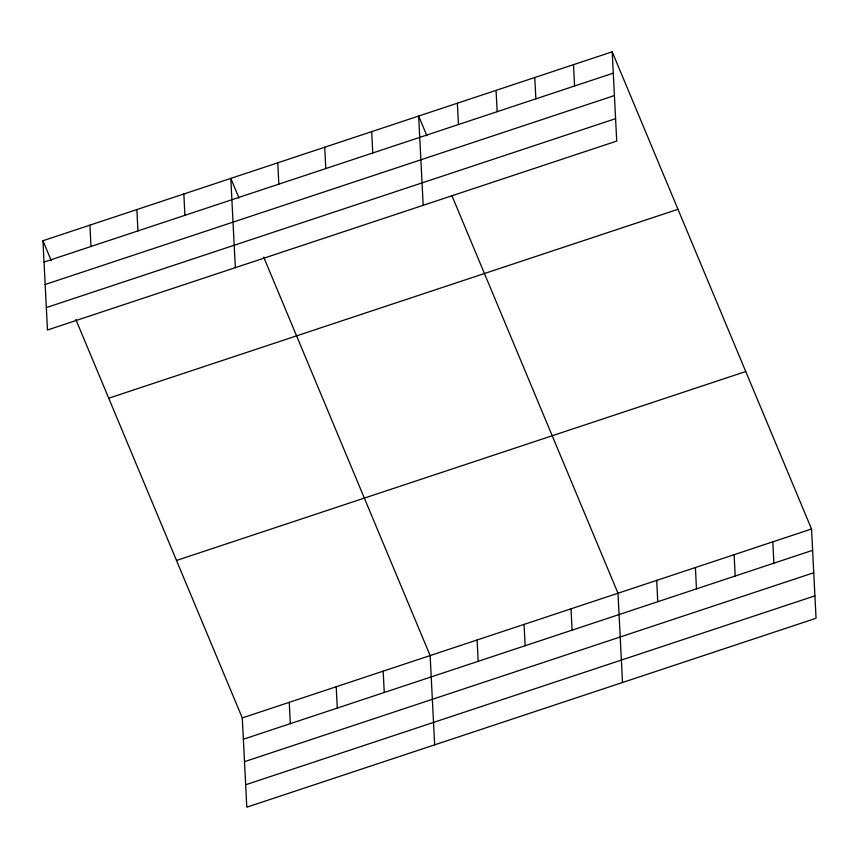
<?xml version="1.0" encoding="UTF-8"?>
<svg xmlns="http://www.w3.org/2000/svg" width="859" height="859" viewBox="0 0 859 859"><rect width="100%" height="100%" fill="white"/><g stroke="black" fill="none" stroke-linecap="round" stroke-linejoin="round"><path stroke-width="1.29" d="M612.199 51.819L616.719 141.08L47.47 330.006L42.95 240.735L612.199 51.819L811.53 528.994L816.05 618.265L246.801 807.181L242.281 717.92L75.839 319.473M44.034 262.07L613.283 73.155M45.162 284.49L614.41 95.574M46.332 307.586L615.581 118.671M108.728 398.211L677.976 209.285M176.503 560.444L745.752 371.528M242.281 717.92L811.53 528.994M243.355 739.245L812.614 550.329M244.493 761.665L813.741 572.749M245.663 784.761L814.912 595.845M426.88 135.733L418.655 116.051L423.176 205.312M452.059 196.013L617.986 593.225L622.507 682.497M239.027 198.075L230.803 178.393L235.323 267.654M263.692 257.131L430.134 655.578L434.654 744.839M42.95 240.735L51.175 260.417M772.821 541.846L773.895 563.171M734.112 554.689L735.186 576.024M695.403 567.541L696.477 588.866M656.695 580.383L657.769 601.719M573.49 64.661L574.574 85.997M571.02 608.816L572.105 630.152M534.781 77.514L535.866 98.849M524.054 624.396L525.139 645.732M496.072 90.356L497.157 111.691M457.364 103.209L458.448 124.534M477.099 639.987L478.173 661.323M371.689 131.642L372.774 152.966M383.168 671.158L384.252 692.494M324.723 147.222L325.808 168.557M336.202 686.749L337.286 708.074M277.768 162.813L278.842 184.137M289.247 702.329L290.321 723.665M183.837 193.984L184.921 215.308M136.871 209.564L137.955 230.899M89.916 225.155L90.99 246.479"/></g></svg>
